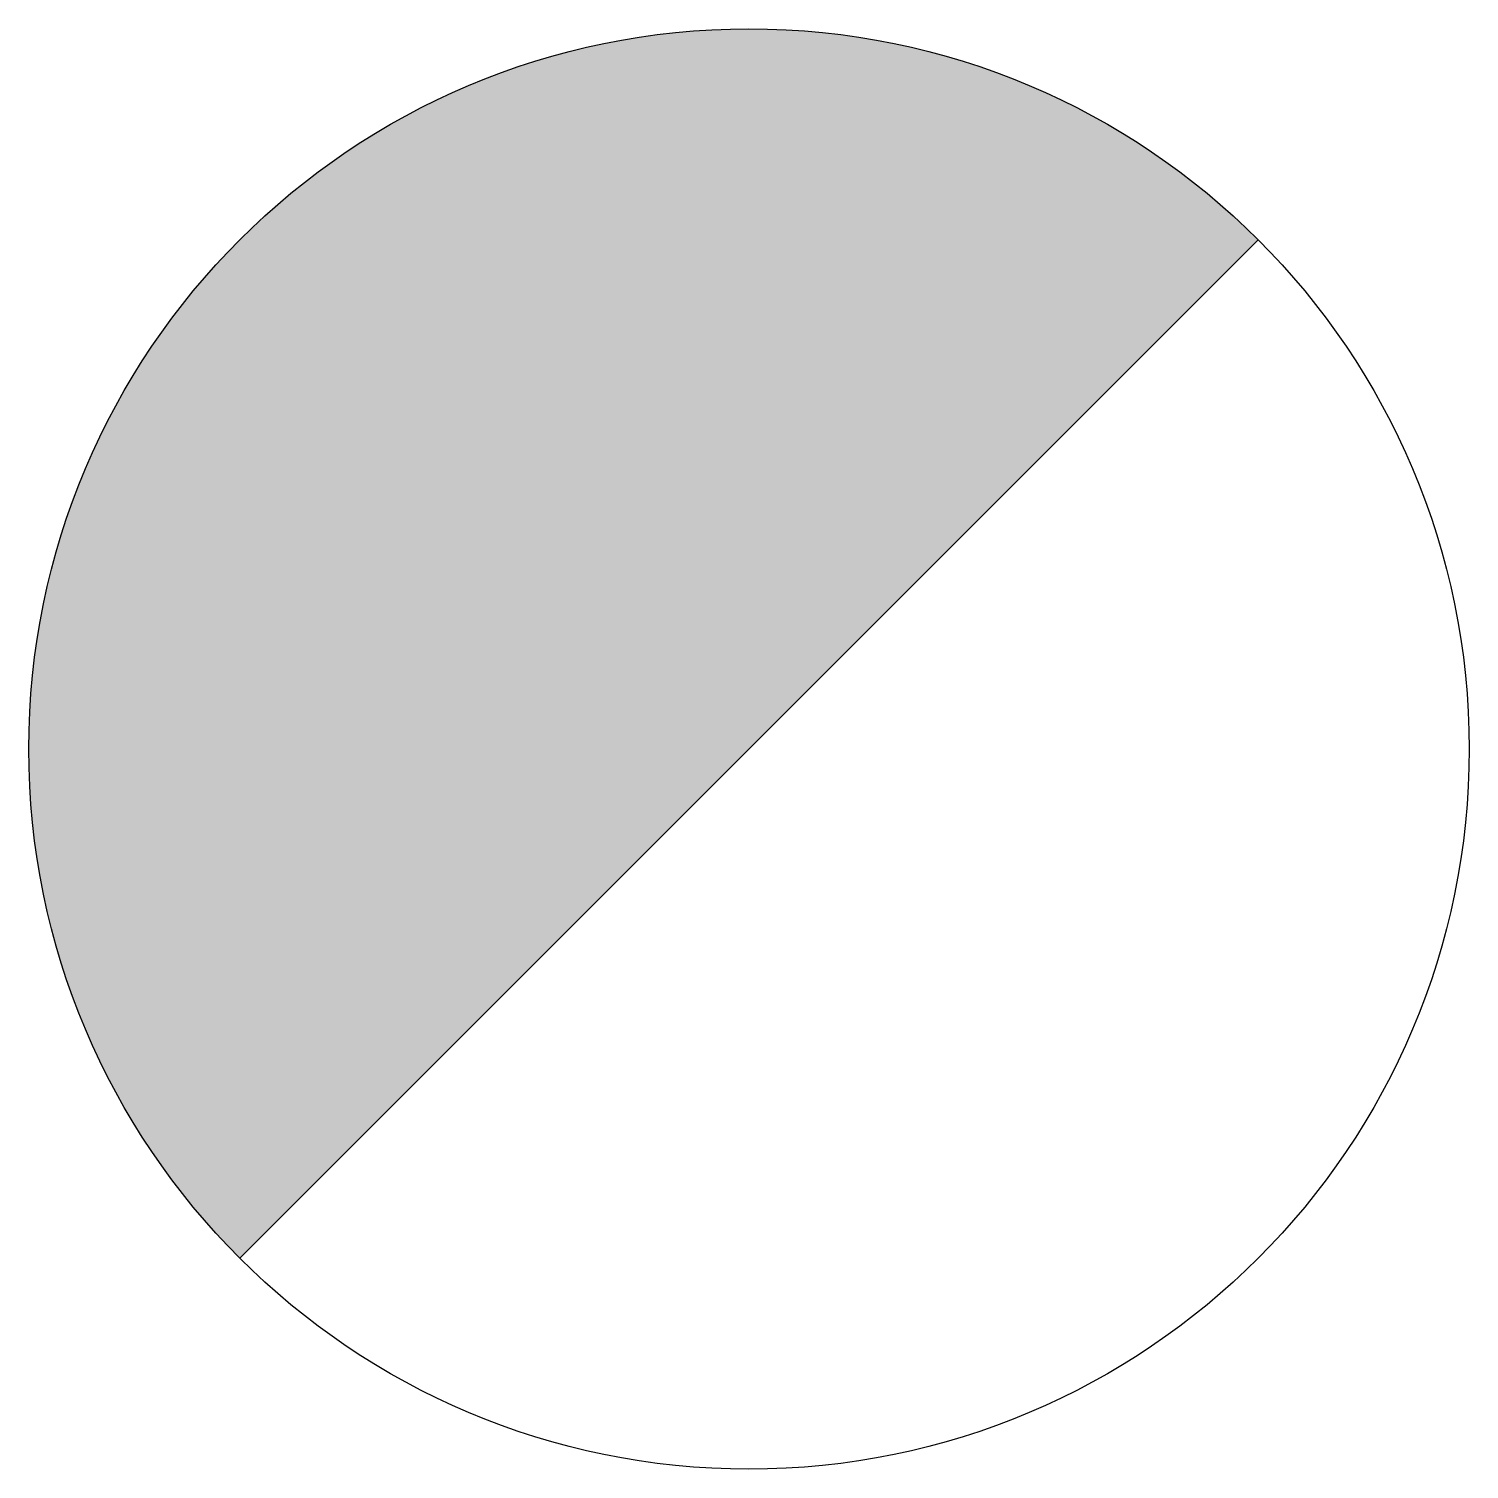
# Model space of a CAD drawing. Header units: metres. Extents: x -2 to 2, y -2 to 2.
import ezdxf

# ---------------------------------------------------------------- set-up
doc = ezdxf.new("R2010")
doc.units = ezdxf.units.M

msp = doc.modelspace()

# ---------------------------------------------------------------- hatches: boundary and pattern name
h = msp.add_hatch(color=256)
h.dxf.hatch_style = 1
h.paths.add_polyline_path([(-2, 0, 0.198912), (-1.4142, -1.4142), (1.4142, 1.4142, 0.668179)])

# ---------------------------------------------------------------- linework, layer by layer
msp.add_line((-1.4142, -1.4142), (1.4142, 1.4142))
msp.add_circle((0, 0), 2)

doc.saveas('drawing.dxf')
